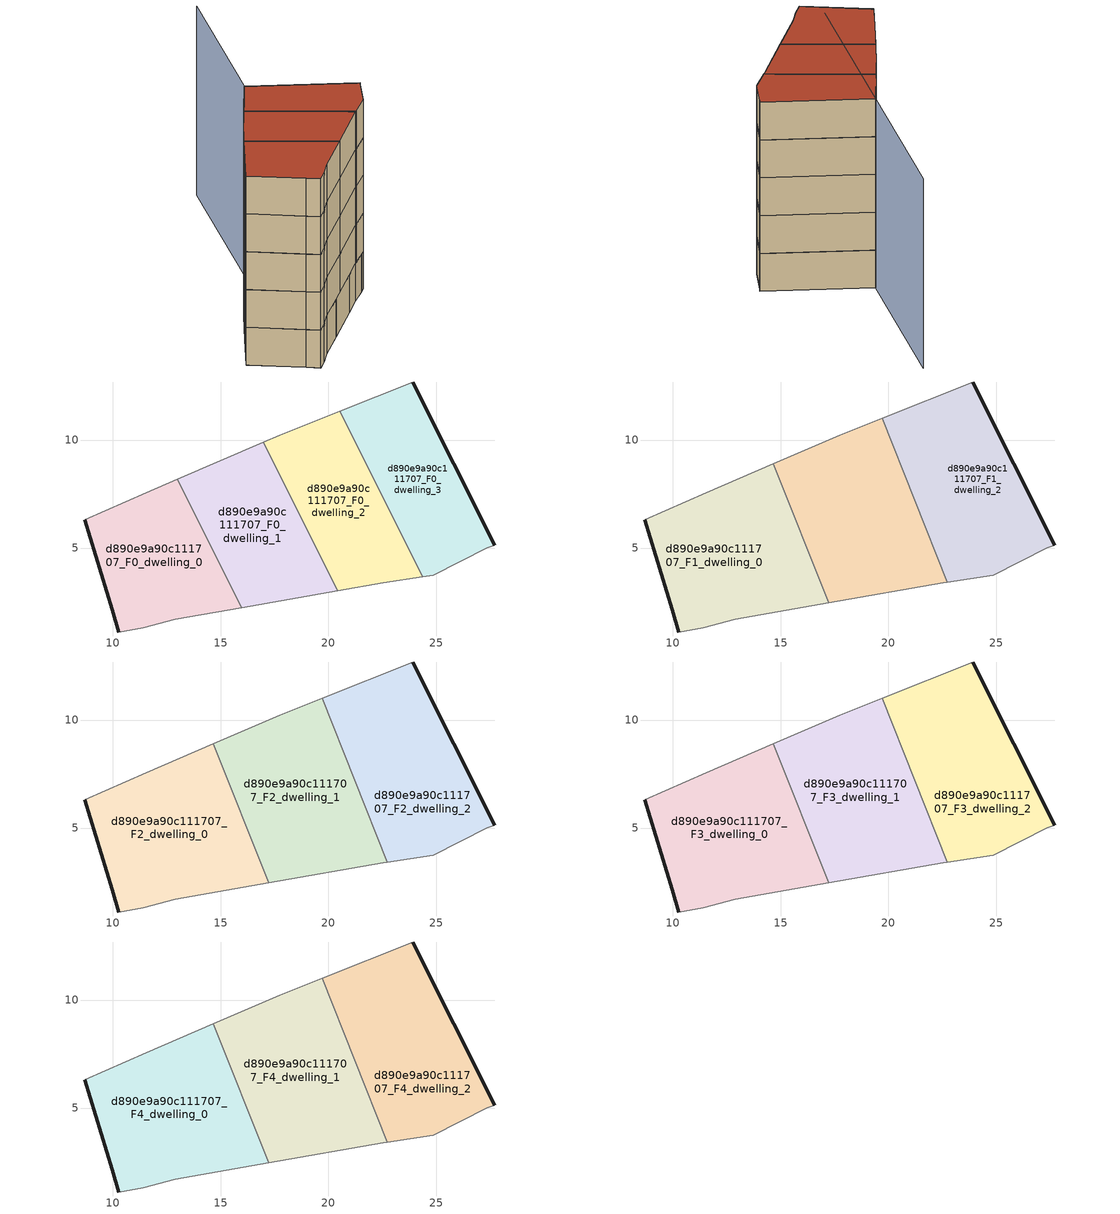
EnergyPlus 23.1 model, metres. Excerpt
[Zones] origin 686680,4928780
d890e9a90c111707_F0_dwelling_0
 floor ground (EU_floor_Construction): 15.97,2.24 12.99,8.19 11.55,7.57 8.72,6.31 9.98,2.13 10.29,1.11 11.42,1.3 12.9,1.7 z0
 wall outside (EU_wall_Construction): 10.29,1.11 9.98,2.13 8.72,6.31 z0:3
 wall adiabatic (EU_wall_Construction): 15.97,2.24 12.9,1.7 11.42,1.3 10.29,1.11 / 8.72,6.31 11.55,7.57 12.99,8.19 z0:3
 wall to d890e9a90c111707_F0_dwelling_1 (EU_wall_Construction): 12.99,8.19 15.97,2.24 z0:3
d890e9a90c111707_F0_dwelling_1
 floor ground (EU_floor_Construction): 20.42,3.02 16.97,9.9 12.99,8.19 15.97,2.24 z0
 wall adiabatic (EU_wall_Construction): 12.99,8.19 16.97,9.9 / 20.42,3.02 15.97,2.24 z0:3
 wall to d890e9a90c111707_F0_dwelling_2 (EU_wall_Construction): 16.97,9.9 20.42,3.02 z0:3
d890e9a90c111707_F0_dwelling_2
 floor ground (EU_floor_Construction): 24.37,3.67 20.52,11.34 17.74,10.23 16.97,9.9 20.42,3.02 22.53,3.39 z0
 wall adiabatic (EU_wall_Construction): 24.37,3.67 22.53,3.39 20.42,3.02 / 16.97,9.9 17.74,10.23 20.52,11.34 z0:3
 wall to d890e9a90c111707_F0_dwelling_3 (EU_wall_Construction): 20.52,11.34 24.37,3.67 z0:3
d890e9a90c111707_F0_dwelling_3
 floor ground (EU_floor_Construction): 27.35,5.01 27.69,5.14 23.91,12.69 20.52,11.34 24.37,3.67 24.86,3.74 z0
 wall outside (EU_wall_Construction): 23.91,12.69 27.69,5.14 z0:3
 wall adiabatic (EU_wall_Construction): 20.52,11.34 23.91,12.69 / 27.69,5.14 27.35,5.01 24.86,3.74 24.37,3.67 z0:3
d890e9a90c111707_F1_dwelling_0
 floor to d890e9a90c111707_F0_dwelling_0 (EU_floor_Construction): 15.97,2.24 12.99,8.19 11.55,7.57 8.72,6.31 9.98,2.13 10.29,1.11 11.42,1.3 12.9,1.7 z3
 floor to d890e9a90c111707_F0_dwelling_1 (EU_floor_Construction): 17.23,2.46 14.66,8.9 12.99,8.19 15.97,2.24 z3
 wall outside (EU_wall_Construction): 10.29,1.11 9.98,2.13 8.72,6.31 z3:6
 wall adiabatic (EU_wall_Construction): 17.23,2.46 12.9,1.7 11.42,1.3 10.29,1.11 / 8.72,6.31 11.55,7.57 14.66,8.9 z3:6
 wall to d890e9a90c111707_F1_dwelling_1 (EU_wall_Construction): 14.66,8.9 17.23,2.46 z3:6
d890e9a90c111707_F1_dwelling_1
 floor to d890e9a90c111707_F0_dwelling_1 (EU_floor_Construction): 20.42,3.02 16.97,9.9 14.66,8.9 17.23,2.46 z3
 floor to d890e9a90c111707_F0_dwelling_2 (EU_floor_Construction): 22.73,3.42 19.71,11.01 17.74,10.23 16.97,9.9 20.42,3.02 22.52,3.39 z3
 wall adiabatic (EU_wall_Construction): 22.73,3.42 22.53,3.39 17.23,2.46 / 14.66,8.9 17.74,10.23 19.71,11.01 z3:6
 wall to d890e9a90c111707_F1_dwelling_2 (EU_wall_Construction): 19.71,11.01 22.73,3.42 z3:6
d890e9a90c111707_F1_dwelling_2
 floor to d890e9a90c111707_F0_dwelling_2 (EU_floor_Construction): 24.37,3.67 20.52,11.34 19.71,11.01 22.73,3.42 z3
 floor to d890e9a90c111707_F0_dwelling_3 (EU_floor_Construction): 27.35,5.01 27.69,5.14 23.91,12.69 20.52,11.34 24.37,3.67 24.86,3.74 z3
 wall outside (EU_wall_Construction): 23.91,12.69 27.69,5.14 z3:6
 wall adiabatic (EU_wall_Construction): 19.71,11.01 23.91,12.69 / 27.69,5.14 27.35,5.01 24.86,3.74 22.73,3.42 z3:6
d890e9a90c111707_F2_dwelling_0
 floor to d890e9a90c111707_F1_dwelling_0 (EU_floor_Construction): 17.23,2.46 14.66,8.9 11.55,7.57 8.72,6.31 9.98,2.13 10.29,1.11 11.42,1.3 12.9,1.7 z6
 wall outside (EU_wall_Construction): 10.29,1.11 9.98,2.13 8.72,6.31 z6:9
 wall adiabatic (EU_wall_Construction): 17.23,2.46 12.9,1.7 11.42,1.3 10.29,1.11 / 8.72,6.31 11.55,7.57 14.66,8.9 z6:9
 wall to d890e9a90c111707_F2_dwelling_1 (EU_wall_Construction): 14.66,8.9 17.23,2.46 z6:9
d890e9a90c111707_F2_dwelling_1
 floor to d890e9a90c111707_F1_dwelling_1 (EU_floor_Construction): 22.52,3.39 22.73,3.42 19.71,11.01 17.74,10.23 14.66,8.9 17.23,2.46 z6
 wall adiabatic (EU_wall_Construction): 22.73,3.42 22.53,3.39 17.23,2.46 / 14.66,8.9 17.74,10.23 19.71,11.01 z6:9
 wall to d890e9a90c111707_F2_dwelling_2 (EU_wall_Construction): 19.71,11.01 22.73,3.42 z6:9
d890e9a90c111707_F2_dwelling_2
 floor to d890e9a90c111707_F1_dwelling_2 (EU_floor_Construction): 27.35,5.01 27.69,5.14 23.91,12.69 19.71,11.01 22.73,3.42 24.86,3.74 z6
 wall outside (EU_wall_Construction): 23.91,12.69 27.69,5.14 z6:9
 wall adiabatic (EU_wall_Construction): 19.71,11.01 23.91,12.69 / 27.69,5.14 27.35,5.01 24.86,3.74 22.73,3.42 z6:9
d890e9a90c111707_F3_dwelling_0
 floor to d890e9a90c111707_F2_dwelling_0 (EU_floor_Construction): 17.23,2.46 14.66,8.9 11.55,7.57 8.72,6.31 9.98,2.13 10.29,1.11 11.42,1.3 12.9,1.7 z9
 wall outside (EU_wall_Construction): 10.29,1.11 9.98,2.13 8.72,6.31 z9:12
 wall adiabatic (EU_wall_Construction): 17.23,2.46 12.9,1.7 11.42,1.3 10.29,1.11 / 8.72,6.31 11.55,7.57 14.66,8.9 z9:12
 wall to d890e9a90c111707_F3_dwelling_1 (EU_wall_Construction): 14.66,8.9 17.23,2.46 z9:12
d890e9a90c111707_F3_dwelling_1
 floor to d890e9a90c111707_F2_dwelling_1 (EU_floor_Construction): 22.52,3.39 22.73,3.42 19.71,11.01 17.74,10.23 14.66,8.9 17.23,2.46 z9
 wall adiabatic (EU_wall_Construction): 22.73,3.42 22.53,3.39 17.23,2.46 / 14.66,8.9 17.74,10.23 19.71,11.01 z9:12
 wall to d890e9a90c111707_F3_dwelling_2 (EU_wall_Construction): 19.71,11.01 22.73,3.42 z9:12
d890e9a90c111707_F3_dwelling_2
 floor to d890e9a90c111707_F2_dwelling_2 (EU_floor_Construction): 27.35,5.01 27.69,5.14 23.91,12.69 19.71,11.01 22.73,3.42 24.86,3.74 z9
 wall outside (EU_wall_Construction): 23.91,12.69 27.69,5.14 z9:12
 wall adiabatic (EU_wall_Construction): 19.71,11.01 23.91,12.69 / 27.69,5.14 27.35,5.01 24.86,3.74 22.73,3.42 z9:12
d890e9a90c111707_F4_dwelling_0
 floor to d890e9a90c111707_F3_dwelling_0 (EU_floor_Construction): 17.23,2.46 14.66,8.9 11.55,7.57 8.72,6.31 9.98,2.13 10.29,1.11 11.42,1.3 12.9,1.7 z12
 wall outside (EU_wall_Construction): 10.29,1.11 9.98,2.13 8.72,6.31 z12:15
 wall adiabatic (EU_wall_Construction): 17.23,2.46 12.9,1.7 11.42,1.3 10.29,1.11 / 8.72,6.31 11.55,7.57 14.66,8.9 z12:15
 wall to d890e9a90c111707_F4_dwelling_1 (EU_wall_Construction): 14.66,8.9 17.23,2.46 z12:15
 roof outside (EU_roof_Construction): 14.66,8.9 17.23,2.46 12.9,1.7 11.42,1.3 10.29,1.11 9.98,2.13 8.72,6.31 11.55,7.57 z15
d890e9a90c111707_F4_dwelling_1
 floor to d890e9a90c111707_F3_dwelling_1 (EU_floor_Construction): 22.52,3.39 22.73,3.42 19.71,11.01 17.74,10.23 14.66,8.9 17.23,2.46 z12
 wall adiabatic (EU_wall_Construction): 22.73,3.42 22.53,3.39 17.23,2.46 / 14.66,8.9 17.74,10.23 19.71,11.01 z12:15
 wall to d890e9a90c111707_F4_dwelling_2 (EU_wall_Construction): 19.71,11.01 22.73,3.42 z12:15
 roof outside (EU_roof_Construction): 19.71,11.01 22.73,3.42 22.53,3.39 17.23,2.46 14.66,8.9 17.74,10.23 z15
d890e9a90c111707_F4_dwelling_2
 floor to d890e9a90c111707_F3_dwelling_2 (EU_floor_Construction): 27.35,5.01 27.69,5.14 23.91,12.69 19.71,11.01 22.73,3.42 24.86,3.74 z12
 wall outside (EU_wall_Construction): 23.91,12.69 27.69,5.14 z12:15
 wall adiabatic (EU_wall_Construction): 19.71,11.01 23.91,12.69 / 27.69,5.14 27.35,5.01 24.86,3.74 22.73,3.42 z12:15
 roof outside (EU_roof_Construction): 23.91,12.69 27.69,5.14 27.35,5.01 24.86,3.74 22.73,3.42 19.71,11.01 z15
shading: 36.16,21.46 10.85,3.34 z0:15
[Building]
EU S2 Campaign: North Axis=0; Terrain=City; Solar Distribution=FullExterior
[Site:Location]
Bologna: Latitude=44.5; Longitude=11.25; Time Zone=1; Elevation=37
[SizingPeriod:WeatherFileDays]
AnnualSizingPeriod: Begin Month=1; Begin Day of Month=1; End Month=12; End Day of Month=31; Day of Week for Start Day=Monday; Use Weather File Daylight Saving Period=No; Use Weather File Rain and Snow Indicators=No
[MATERIAL]
EU_InternalMass_Material: Roughness=MediumRough; Thickness=0.1; Conductivity=1; Density=1800; Specific Heat=900; Thermal Absorptance=0.9; Solar Absorptance=0.7; Visible Absorptance=0.7
[MATERIAL:NOMASS] Roughness=MediumRough; Thermal Absorptance=0.9; Solar Absorptance=0.7; Visible Absorptance=0.7
Name | Thermal Resistance
EU_wall_NoMass | 0.905828
EU_roof_NoMass | 0.37593
EU_floor_NoMass | 0.67114
[CONSTRUCTION]
EU_wall_Construction: EU_wall_NoMass
EU_roof_Construction: EU_roof_NoMass
EU_floor_Construction: EU_floor_NoMass
EU_InternalMass_Construction: EU_InternalMass_Material
[ZONE] Type=1; Multiplier=1; Ceiling Height=autocalculate; Floor Area=autocalculate; Part of Total Floor Area=Yes
Name | Volume
d890e9a90c111707_F0_dwelling_0 | 93.2388
d890e9a90c111707_F1_dwelling_0 | 124.319
d890e9a90c111707_F2_dwelling_0; d890e9a90c111707_F3_dwelling_0; d890e9a90c111707_F4_dwelling_0; d890e9a90c111707_F2_dwelling_2; d890e9a90c111707_F3_dwelling_2; d890e9a90c111707_F4_dwelling_2 | 124.32
d890e9a90c111707_F0_dwelling_1 | 93.2512
d890e9a90c111707_F1_dwelling_1 | 124.317
d890e9a90c111707_F2_dwelling_1; d890e9a90c111707_F3_dwelling_1; d890e9a90c111707_F4_dwelling_1; d890e9a90c111707_F1_dwelling_2 | 124.318
d890e9a90c111707_F0_dwelling_2; d890e9a90c111707_F0_dwelling_3 | 93.2424
[INTERNALMASS] Construction=EU_InternalMass_Construction
Name | Zone or ZoneList | Surface Area
d890e9a90c111707_F0_dwelling_0_EU_InternalMass | d890e9a90c111707_F0_dwelling_0 | 31.0793
d890e9a90c111707_F0_dwelling_1_EU_InternalMass | d890e9a90c111707_F0_dwelling_1 | 31.0837
d890e9a90c111707_F0_dwelling_2_EU_InternalMass | d890e9a90c111707_F0_dwelling_2 | 31.0811
d890e9a90c111707_F0_dwelling_3_EU_InternalMass | d890e9a90c111707_F0_dwelling_3 | 31.0804
d890e9a90c111707_F1_dwelling_0_EU_InternalMass | d890e9a90c111707_F1_dwelling_0 | 41.4395
d890e9a90c111707_F1_dwelling_1_EU_InternalMass | d890e9a90c111707_F1_dwelling_1 | 41.4391
d890e9a90c111707_F1_dwelling_2_EU_InternalMass | d890e9a90c111707_F1_dwelling_2 | 41.4398
d890e9a90c111707_F2_dwelling_0_EU_InternalMass | d890e9a90c111707_F2_dwelling_0 | 41.4395
d890e9a90c111707_F2_dwelling_1_EU_InternalMass | d890e9a90c111707_F2_dwelling_1 | 41.4391
d890e9a90c111707_F2_dwelling_2_EU_InternalMass | d890e9a90c111707_F2_dwelling_2 | 41.4398
d890e9a90c111707_F3_dwelling_0_EU_InternalMass | d890e9a90c111707_F3_dwelling_0 | 41.4395
d890e9a90c111707_F3_dwelling_1_EU_InternalMass | d890e9a90c111707_F3_dwelling_1 | 41.4391
d890e9a90c111707_F3_dwelling_2_EU_InternalMass | d890e9a90c111707_F3_dwelling_2 | 41.4398
d890e9a90c111707_F4_dwelling_0_EU_InternalMass | d890e9a90c111707_F4_dwelling_0 | 41.4395
d890e9a90c111707_F4_dwelling_1_EU_InternalMass | d890e9a90c111707_F4_dwelling_1 | 41.4391
d890e9a90c111707_F4_dwelling_2_EU_InternalMass | d890e9a90c111707_F4_dwelling_2 | 41.4398
[OTHEREQUIPMENT] Fuel Type=Electricity; Design Level Calculation Method=Watts/Area; Power per Zone Floor Area=1; Fraction Latent=0; Fraction Radiant=0; Fraction Lost=0; Carbon Dioxide Generation Rate=0; EndUse Subcategory=EU_Step8_InternalGains
Name | Zone or ZoneList or Space or SpaceList | Schedule
EU_Step8_InternalGain_d890e9a90c111707_F0_dwelling_0_f000 | d890e9a90c111707_F0_dwelling_0 | EU_Step8_GainSchedule_d890e9a90c111707_F0_dwelling_0_f000
EU_Step8_InternalGain_d890e9a90c111707_F0_dwelling_1_f000 | d890e9a90c111707_F0_dwelling_1 | EU_Step8_GainSchedule_d890e9a90c111707_F0_dwelling_1_f000
EU_Step8_InternalGain_d890e9a90c111707_F0_dwelling_2_f000 | d890e9a90c111707_F0_dwelling_2 | EU_Step8_GainSchedule_d890e9a90c111707_F0_dwelling_2_f000
EU_Step8_InternalGain_d890e9a90c111707_F0_dwelling_3_f000 | d890e9a90c111707_F0_dwelling_3 | EU_Step8_GainSchedule_d890e9a90c111707_F0_dwelling_3_f000
EU_Step8_InternalGain_d890e9a90c111707_F1_dwelling_0_f000 | d890e9a90c111707_F1_dwelling_0 | EU_Step8_GainSchedule_d890e9a90c111707_F1_dwelling_0_f000
EU_Step8_InternalGain_d890e9a90c111707_F1_dwelling_1_f000 | d890e9a90c111707_F1_dwelling_1 | EU_Step8_GainSchedule_d890e9a90c111707_F1_dwelling_1_f000
EU_Step8_InternalGain_d890e9a90c111707_F1_dwelling_2_f000 | d890e9a90c111707_F1_dwelling_2 | EU_Step8_GainSchedule_d890e9a90c111707_F1_dwelling_2_f000
EU_Step8_InternalGain_d890e9a90c111707_F2_dwelling_0_f000 | d890e9a90c111707_F2_dwelling_0 | EU_Step8_GainSchedule_d890e9a90c111707_F2_dwelling_0_f000
EU_Step8_InternalGain_d890e9a90c111707_F2_dwelling_1_f000 | d890e9a90c111707_F2_dwelling_1 | EU_Step8_GainSchedule_d890e9a90c111707_F2_dwelling_1_f000
EU_Step8_InternalGain_d890e9a90c111707_F2_dwelling_2_f000 | d890e9a90c111707_F2_dwelling_2 | EU_Step8_GainSchedule_d890e9a90c111707_F2_dwelling_2_f000
EU_Step8_InternalGain_d890e9a90c111707_F3_dwelling_0_f000 | d890e9a90c111707_F3_dwelling_0 | EU_Step8_GainSchedule_d890e9a90c111707_F3_dwelling_0_f000
EU_Step8_InternalGain_d890e9a90c111707_F3_dwelling_1_f000 | d890e9a90c111707_F3_dwelling_1 | EU_Step8_GainSchedule_d890e9a90c111707_F3_dwelling_1_f000
EU_Step8_InternalGain_d890e9a90c111707_F3_dwelling_2_f000 | d890e9a90c111707_F3_dwelling_2 | EU_Step8_GainSchedule_d890e9a90c111707_F3_dwelling_2_f000
EU_Step8_InternalGain_d890e9a90c111707_F4_dwelling_0_f000 | d890e9a90c111707_F4_dwelling_0 | EU_Step8_GainSchedule_d890e9a90c111707_F4_dwelling_0_f000
EU_Step8_InternalGain_d890e9a90c111707_F4_dwelling_1_f000 | d890e9a90c111707_F4_dwelling_1 | EU_Step8_GainSchedule_d890e9a90c111707_F4_dwelling_1_f000
EU_Step8_InternalGain_d890e9a90c111707_F4_dwelling_2_f000 | d890e9a90c111707_F4_dwelling_2 | EU_Step8_GainSchedule_d890e9a90c111707_F4_dwelling_2_f000
[ZONEVENTILATION:DESIGNFLOWRATE] Schedule=EU_AlwaysOn; Design Flow Rate Calculation Method=AirChanges/Hour; Air Changes per Hour=0.73129; Ventilation Type=Natural; Fan Pressure Rise=0; Fan Total Efficiency=1; Constant Term Coefficient=1; Temperature Term Coefficient=0; Velocity Term Coefficient=0; Velocity Squared Term Coefficient=0; Minimum Indoor Temperature=-100; Maximum Indoor Temperature=100; Delta Temperature=-100; Minimum Outdoor Temperature=-100; Maximum Outdoor Temperature=100; Maximum Wind Speed=40
Name | Zone or ZoneList or Space or SpaceList
EU_ConstantAir_d890e9a90c111707_F0_dwelling_0 | d890e9a90c111707_F0_dwelling_0
EU_ConstantAir_d890e9a90c111707_F0_dwelling_1 | d890e9a90c111707_F0_dwelling_1
EU_ConstantAir_d890e9a90c111707_F0_dwelling_2 | d890e9a90c111707_F0_dwelling_2
EU_ConstantAir_d890e9a90c111707_F0_dwelling_3 | d890e9a90c111707_F0_dwelling_3
EU_ConstantAir_d890e9a90c111707_F1_dwelling_0 | d890e9a90c111707_F1_dwelling_0
EU_ConstantAir_d890e9a90c111707_F1_dwelling_1 | d890e9a90c111707_F1_dwelling_1
EU_ConstantAir_d890e9a90c111707_F1_dwelling_2 | d890e9a90c111707_F1_dwelling_2
EU_ConstantAir_d890e9a90c111707_F2_dwelling_0 | d890e9a90c111707_F2_dwelling_0
EU_ConstantAir_d890e9a90c111707_F2_dwelling_1 | d890e9a90c111707_F2_dwelling_1
EU_ConstantAir_d890e9a90c111707_F2_dwelling_2 | d890e9a90c111707_F2_dwelling_2
EU_ConstantAir_d890e9a90c111707_F3_dwelling_0 | d890e9a90c111707_F3_dwelling_0
EU_ConstantAir_d890e9a90c111707_F3_dwelling_1 | d890e9a90c111707_F3_dwelling_1
EU_ConstantAir_d890e9a90c111707_F3_dwelling_2 | d890e9a90c111707_F3_dwelling_2
EU_ConstantAir_d890e9a90c111707_F4_dwelling_0 | d890e9a90c111707_F4_dwelling_0
EU_ConstantAir_d890e9a90c111707_F4_dwelling_1 | d890e9a90c111707_F4_dwelling_1
EU_ConstantAir_d890e9a90c111707_F4_dwelling_2 | d890e9a90c111707_F4_dwelling_2
[HVACTEMPLATE:THERMOSTAT] Constant Heating Setpoint=20; Constant Cooling Setpoint=50
EU_HeatOnly_d890e9a90c111707_F0_dwelling_0; EU_HeatOnly_d890e9a90c111707_F0_dwelling_1; EU_HeatOnly_d890e9a90c111707_F0_dwelling_2; EU_HeatOnly_d890e9a90c111707_F0_dwelling_3; EU_HeatOnly_d890e9a90c111707_F1_dwelling_0; EU_HeatOnly_d890e9a90c111707_F1_dwelling_1; EU_HeatOnly_d890e9a90c111707_F1_dwelling_2; EU_HeatOnly_d890e9a90c111707_F2_dwelling_0; EU_HeatOnly_d890e9a90c111707_F2_dwelling_1; EU_HeatOnly_d890e9a90c111707_F2_dwelling_2; EU_HeatOnly_d890e9a90c111707_F3_dwelling_0; EU_HeatOnly_d890e9a90c111707_F3_dwelling_1; EU_HeatOnly_d890e9a90c111707_F3_dwelling_2; EU_HeatOnly_d890e9a90c111707_F4_dwelling_0; EU_HeatOnly_d890e9a90c111707_F4_dwelling_1; EU_HeatOnly_d890e9a90c111707_F4_dwelling_2
[HVACTEMPLATE:ZONE:IDEALLOADSAIRSYSTEM] System Availability Schedule=EU_AlwaysOn; Maximum Heating Supply Air Temperature=50; Minimum Cooling Supply Air Temperature=13; Maximum Heating Supply Air Humidity Ratio=0.0156; Minimum Cooling Supply Air Humidity Ratio=0.0077; Heating Limit=NoLimit; Cooling Limit=NoLimit; Heating Availability Schedule=EU_AlwaysOn; Cooling Availability Schedule=EU_CoolingOff; Dehumidification Control Type=ConstantSensibleHeatRatio; Cooling Sensible Heat Ratio=0.7; Dehumidification Setpoint=60; Humidification Control Type=None; Humidification Setpoint=30; Outdoor Air Method=None; Outdoor Air Flow Rate per Person=0.00944; Outdoor Air Flow Rate per Zone Floor Area=0; Outdoor Air Flow Rate per Zone=0; Demand Controlled Ventilation Type=None; Outdoor Air Economizer Type=NoEconomizer; Heat Recovery Type=None; Sensible Heat Recovery Effectiveness=0.7; Latent Heat Recovery Effectiveness=0.65
Name | Template Thermostat
d890e9a90c111707_F0_dwelling_0 | EU_HeatOnly_d890e9a90c111707_F0_dwelling_0
d890e9a90c111707_F0_dwelling_1 | EU_HeatOnly_d890e9a90c111707_F0_dwelling_1
d890e9a90c111707_F0_dwelling_2 | EU_HeatOnly_d890e9a90c111707_F0_dwelling_2
d890e9a90c111707_F0_dwelling_3 | EU_HeatOnly_d890e9a90c111707_F0_dwelling_3
d890e9a90c111707_F1_dwelling_0 | EU_HeatOnly_d890e9a90c111707_F1_dwelling_0
d890e9a90c111707_F1_dwelling_1 | EU_HeatOnly_d890e9a90c111707_F1_dwelling_1
d890e9a90c111707_F1_dwelling_2 | EU_HeatOnly_d890e9a90c111707_F1_dwelling_2
d890e9a90c111707_F2_dwelling_0 | EU_HeatOnly_d890e9a90c111707_F2_dwelling_0
d890e9a90c111707_F2_dwelling_1 | EU_HeatOnly_d890e9a90c111707_F2_dwelling_1
d890e9a90c111707_F2_dwelling_2 | EU_HeatOnly_d890e9a90c111707_F2_dwelling_2
d890e9a90c111707_F3_dwelling_0 | EU_HeatOnly_d890e9a90c111707_F3_dwelling_0
d890e9a90c111707_F3_dwelling_1 | EU_HeatOnly_d890e9a90c111707_F3_dwelling_1
d890e9a90c111707_F3_dwelling_2 | EU_HeatOnly_d890e9a90c111707_F3_dwelling_2
d890e9a90c111707_F4_dwelling_0 | EU_HeatOnly_d890e9a90c111707_F4_dwelling_0
d890e9a90c111707_F4_dwelling_1 | EU_HeatOnly_d890e9a90c111707_F4_dwelling_1
d890e9a90c111707_F4_dwelling_2 | EU_HeatOnly_d890e9a90c111707_F4_dwelling_2
[SIZING:ZONE] Zone Cooling Design Supply Air Temperature Input Method=SupplyAirTemperature; Zone Cooling Design Supply Air Temperature=13; Zone Heating Design Supply Air Temperature Input Method=SupplyAirTemperature; Zone Heating Design Supply Air Temperature=50; Zone Cooling Design Supply Air Humidity Ratio=0.008; Zone Heating Design Supply Air Humidity Ratio=0.008; Cooling Design Air Flow Method=DesignDay; Cooling Design Air Flow Rate=0; Cooling Minimum Air Flow per Zone Floor Area=0.000762; Cooling Minimum Air Flow=0; Cooling Minimum Air Flow Fraction=0.2; Heating Design Air Flow Method=DesignDay; Heating Design Air Flow Rate=0; Heating Maximum Air Flow per Zone Floor Area=0.002032; Heating Maximum Air Flow=0.141576; Heating Maximum Air Flow Fraction=0.3; Account for Dedicated Outdoor Air System=No; Dedicated Outdoor Air System Control Strategy=NeutralSupplyAir; Dedicated Outdoor Air Low Setpoint Temperature for Design=autosize; Dedicated Outdoor Air High Setpoint Temperature for Design=autosize; Zone Load Sizing Method=Sensible Load Only No Latent Load; Zone Latent Cooling Design Supply Air Humidity Ratio Input Method=HumidityRatioDifference; Zone Cooling Design Supply Air Humidity Ratio Difference=0.005; Zone Latent Heating Design Supply Air Humidity Ratio Input Method=HumidityRatioDifference; Zone Humidification Design Supply Air Humidity Ratio Difference=0.005
d890e9a90c111707_F0_dwelling_0; d890e9a90c111707_F0_dwelling_1; d890e9a90c111707_F0_dwelling_2; d890e9a90c111707_F0_dwelling_3; d890e9a90c111707_F1_dwelling_0; d890e9a90c111707_F1_dwelling_1; d890e9a90c111707_F1_dwelling_2; d890e9a90c111707_F2_dwelling_0; d890e9a90c111707_F2_dwelling_1; d890e9a90c111707_F2_dwelling_2; d890e9a90c111707_F3_dwelling_0; d890e9a90c111707_F3_dwelling_1; d890e9a90c111707_F3_dwelling_2; d890e9a90c111707_F4_dwelling_0; d890e9a90c111707_F4_dwelling_1; d890e9a90c111707_F4_dwelling_2
[SCHEDULE:CONSTANT]
Name | Hourly Value
EU_AlwaysOn | 1
EU_CoolingOff | 0
[SCHEDULE:FILE] Column Number=1; Rows to Skip at Top=0; Number of Hours of Data=8760; Column Separator=Comma; Interpolate to Timestep=No; Minutes per Item=60; Adjust Schedule for Daylight Savings=Yes
Name | File
EU_Step8_GainSchedule_d890e9a90c111707_F0_dwelling_0_f000 | ../../schedules/d890e9a90c111707/d890e9a90c111707_F0_dwelling_0_f000_gain.csv
EU_Step8_GainSchedule_d890e9a90c111707_F0_dwelling_1_f000 | ../../schedules/d890e9a90c111707/d890e9a90c111707_F0_dwelling_1_f000_gain.csv
EU_Step8_GainSchedule_d890e9a90c111707_F0_dwelling_2_f000 | ../../schedules/d890e9a90c111707/d890e9a90c111707_F0_dwelling_2_f000_gain.csv
EU_Step8_GainSchedule_d890e9a90c111707_F0_dwelling_3_f000 | ../../schedules/d890e9a90c111707/d890e9a90c111707_F0_dwelling_3_f000_gain.csv
EU_Step8_GainSchedule_d890e9a90c111707_F1_dwelling_0_f000 | ../../schedules/d890e9a90c111707/d890e9a90c111707_F1_dwelling_0_f000_gain.csv
EU_Step8_GainSchedule_d890e9a90c111707_F1_dwelling_1_f000 | ../../schedules/d890e9a90c111707/d890e9a90c111707_F1_dwelling_1_f000_gain.csv
EU_Step8_GainSchedule_d890e9a90c111707_F1_dwelling_2_f000 | ../../schedules/d890e9a90c111707/d890e9a90c111707_F1_dwelling_2_f000_gain.csv
EU_Step8_GainSchedule_d890e9a90c111707_F2_dwelling_0_f000 | ../../schedules/d890e9a90c111707/d890e9a90c111707_F2_dwelling_0_f000_gain.csv
EU_Step8_GainSchedule_d890e9a90c111707_F2_dwelling_1_f000 | ../../schedules/d890e9a90c111707/d890e9a90c111707_F2_dwelling_1_f000_gain.csv
EU_Step8_GainSchedule_d890e9a90c111707_F2_dwelling_2_f000 | ../../schedules/d890e9a90c111707/d890e9a90c111707_F2_dwelling_2_f000_gain.csv
EU_Step8_GainSchedule_d890e9a90c111707_F3_dwelling_0_f000 | ../../schedules/d890e9a90c111707/d890e9a90c111707_F3_dwelling_0_f000_gain.csv
EU_Step8_GainSchedule_d890e9a90c111707_F3_dwelling_1_f000 | ../../schedules/d890e9a90c111707/d890e9a90c111707_F3_dwelling_1_f000_gain.csv
EU_Step8_GainSchedule_d890e9a90c111707_F3_dwelling_2_f000 | ../../schedules/d890e9a90c111707/d890e9a90c111707_F3_dwelling_2_f000_gain.csv
EU_Step8_GainSchedule_d890e9a90c111707_F4_dwelling_0_f000 | ../../schedules/d890e9a90c111707/d890e9a90c111707_F4_dwelling_0_f000_gain.csv
EU_Step8_GainSchedule_d890e9a90c111707_F4_dwelling_1_f000 | ../../schedules/d890e9a90c111707/d890e9a90c111707_F4_dwelling_1_f000_gain.csv
EU_Step8_GainSchedule_d890e9a90c111707_F4_dwelling_2_f000 | ../../schedules/d890e9a90c111707/d890e9a90c111707_F4_dwelling_2_f000_gain.csv
